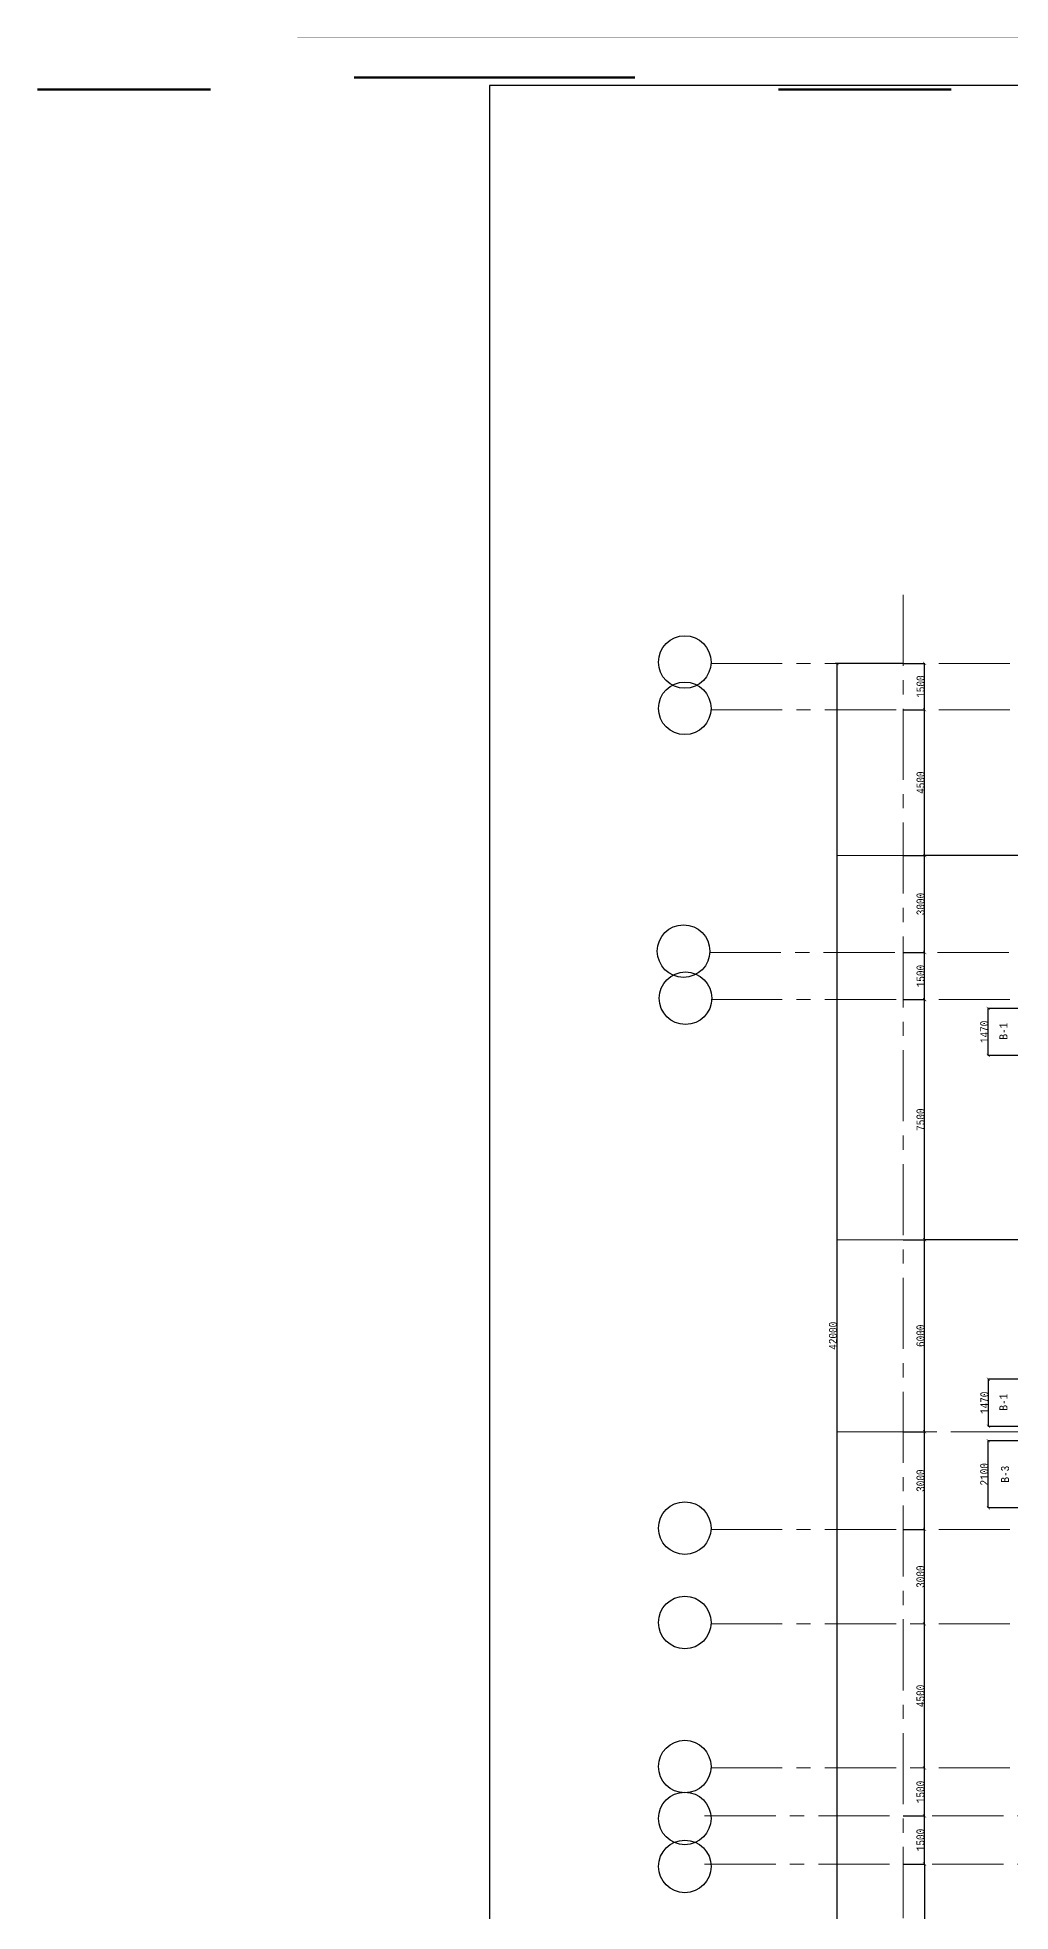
# Model space of a CAD drawing. Header units: millimetres. Extents: x -689206 to 4969298, y -1019800 to 703299.
# Drawn here: x 21409 to 51796, y -239160 to -180617 of the extents above; entities that cross this region are included whole.
import ezdxf

# ---------------------------------------------------------------- set-up
doc = ezdxf.new("R2010")
doc.units = ezdxf.units.MM
doc.linetypes.add('JIS_02_4.0', pattern=[5.5, 4, -1.5])
doc.linetypes.add('осеваяX2', pattern=[101.6, 63.5, -12.7, 12.7, -12.7])
doc.layers.add('внешняярамка', color=7, linetype='Continuous', lineweight=5, plot=False)
for name, color, linetype, lineweight in [('ОКНА', 250, 'Continuous', 20), ('РАЗМЕРЫ', 7, 'Continuous', 9), ('сваи', 7, 'JIS_02_4.0', 30), ('стены', 7, 'Continuous', 20), ('Штамп', 7, 'Continuous', 5)]:
    doc.layers.add(name, color=color, linetype=linetype, lineweight=lineweight)
doc.layers.add('сетка', color=104, linetype='Continuous')
doc.styles.add('Аннотативный', font='isocteur.ttf', dxfattribs={"width": 0.7, "height": 250})
doc.dimstyles.new('Аннотативный', dxfattribs={"dimscale": 0, "dimtxt": 250, "dimasz": 100, "dimexe": 1.25, "dimexo": 0.625, "dimtad": 1, "dimdec": 0, "dimtxsty": 'Аннотативный', "dimblk": 'ARCHTICK', "dimcen": 2.5, "dimadec": 0, "dimazin": 0, "dimtfac": 1, "dimtdec": 0, "dimtmove": 0, "dimatfit": 3, "dimfxl": 1, "dimarcsym": 0})

# ---------------------------------------------------------------- blocks, each defined once
blk = doc.blocks.new('_ArchTick')
at = {"color": 0, "linetype": 'ByBlock', "const_width": 0.15}
blk.add_lwpolyline([(-0.5, -0.5), (0.5, 0.5)], dxfattribs=at)
blk = doc.blocks.new('*D2290')
at = {"layer": 'Defpoints', "color": 0, "lineweight": 15, "transparency": 16777216}
for p in [(51103, -210947), (52403, -210947), (52403, -212417)]:
    blk.add_point(p, dxfattribs=at)
at = {"layer": 'ОКНА', "color": 0, "lineweight": -2, "transparency": 16777216}
for p, q in [((52403, -210947), (51102, -210947)), ((51103, -212417), (51103, -210947)), ((52403, -212417), (51102, -212417))]:
    blk.add_line(p, q, dxfattribs=at)
at = {"layer": 'ОКНА', "color": 0, "lineweight": -2, "transparency": 16777216, "xscale": 100, "yscale": 100, "zscale": 100}
for p, rotation in [((51103, -210947), 90), ((51103, -212417), 270)]:
    blk.add_blockref('_ArchTick', p, dxfattribs=dict(at, rotation=rotation))
at = {"layer": 'ОКНА', "color": 0, "lineweight": 5, "transparency": 16777216, "insert": (50978, -211682), "char_height": 250, "attachment_point": 5, "rotation": 90, "style": 'Аннотативный'}
blk.add_mtext('1470', dxfattribs=at)
blk = doc.blocks.new('*D2312')
at = {"layer": 'Defpoints', "color": 0, "linetype": 'ByBlock', "lineweight": 15, "transparency": 16777216}
for p in [(51103, -224452), (52403, -224452), (52403, -226552)]:
    blk.add_point(p, dxfattribs=at)
at = {"layer": 'РАЗМЕРЫ', "color": 0, "linetype": 'ByBlock', "lineweight": -2, "transparency": 16777216}
for p, q in [((52403, -224452), (51102, -224452)), ((51103, -226552), (51103, -224452)), ((52403, -226552), (51102, -226552))]:
    blk.add_line(p, q, dxfattribs=at)
at = {"layer": 'РАЗМЕРЫ', "color": 0, "linetype": 'ByBlock', "lineweight": -2, "transparency": 16777216, "xscale": 100, "yscale": 100, "zscale": 100}
for p, rotation in [((51103, -224452), 90), ((51103, -226552), 270)]:
    blk.add_blockref('_ArchTick', p, dxfattribs=dict(at, rotation=rotation))
at = {"layer": 'РАЗМЕРЫ', "color": 0, "linetype": 'ByBlock', "lineweight": 5, "transparency": 16777216, "insert": (50978, -225502), "char_height": 250, "attachment_point": 5, "rotation": 90, "style": 'Аннотативный'}
blk.add_mtext('2100', dxfattribs=at)
blk = doc.blocks.new('*D2313')
at = {"layer": 'Defpoints', "color": 0, "linetype": 'ByBlock', "lineweight": 15, "transparency": 16777216}
for p in [(51108, -222534), (52403, -222534), (52403, -224004)]:
    blk.add_point(p, dxfattribs=at)
at = {"layer": 'РАЗМЕРЫ', "color": 0, "linetype": 'ByBlock', "lineweight": -2, "transparency": 16777216}
for p, q in [((52403, -222534), (51107, -222534)), ((51108, -224004), (51108, -222534)), ((52403, -224004), (51107, -224004))]:
    blk.add_line(p, q, dxfattribs=at)
at = {"layer": 'РАЗМЕРЫ', "color": 0, "linetype": 'ByBlock', "lineweight": -2, "transparency": 16777216, "xscale": 100, "yscale": 100, "zscale": 100}
for p, rotation in [((51108, -222534), 90), ((51108, -224004), 270)]:
    blk.add_blockref('_ArchTick', p, dxfattribs=dict(at, rotation=rotation))
at = {"layer": 'РАЗМЕРЫ', "color": 0, "linetype": 'ByBlock', "lineweight": 5, "transparency": 16777216, "insert": (50982, -223269), "char_height": 250, "attachment_point": 5, "rotation": 90, "style": 'Аннотативный'}
blk.add_mtext('1470', dxfattribs=at)
blk = doc.blocks.new('*D2422')
at = {"layer": 'Defpoints', "color": 0, "linetype": 'ByBlock', "lineweight": 15, "ltscale": 35, "transparency": 16777216}
for p in [(48443, -236176), (49110, -236176), (48443, -237676)]:
    blk.add_point(p, dxfattribs=at)
at = {"layer": 'сваи', "color": 0, "linetype": 'ByBlock', "lineweight": -2, "ltscale": 35, "transparency": 16777216}
for p, q in [((48443, -236176), (49111, -236176)), ((49110, -237676), (49110, -236176)), ((48443, -237676), (49111, -237676))]:
    blk.add_line(p, q, dxfattribs=at)
at = {"layer": 'сваи', "color": 0, "linetype": 'ByBlock', "lineweight": -2, "ltscale": 35, "transparency": 16777216, "xscale": 100, "yscale": 100, "zscale": 100}
for p, rotation in [((49110, -236176), 90), ((49110, -237676), 270)]:
    blk.add_blockref('_ArchTick', p, dxfattribs=dict(at, rotation=rotation))
at = {"layer": 'сваи', "color": 0, "linetype": 'ByBlock', "lineweight": 5, "ltscale": 35, "transparency": 16777216, "insert": (48984, -236926), "char_height": 250, "attachment_point": 5, "rotation": 90, "style": 'Аннотативный'}
blk.add_mtext('1500', dxfattribs=at)
blk = doc.blocks.new('*D2423')
at = {"layer": 'Defpoints', "color": 0, "linetype": 'ByBlock', "lineweight": 15, "ltscale": 35, "transparency": 16777216}
for p in [(49110, -234676), (49110, -234676), (49110, -236176)]:
    blk.add_point(p, dxfattribs=at)
at = {"layer": 'сваи', "color": 0, "linetype": 'ByBlock', "lineweight": -2, "ltscale": 35, "transparency": 16777216}
for p, q in [((49110, -236176), (49110, -234676)), ((49111, -234676), (49111, -234676)), ((49111, -236176), (49111, -236176))]:
    blk.add_line(p, q, dxfattribs=at)
at = {"layer": 'сваи', "color": 0, "linetype": 'ByBlock', "lineweight": -2, "ltscale": 35, "transparency": 16777216, "xscale": 100, "yscale": 100, "zscale": 100}
for p, rotation in [((49110, -234676), 90), ((49110, -236176), 270)]:
    blk.add_blockref('_ArchTick', p, dxfattribs=dict(at, rotation=rotation))
at = {"layer": 'сваи', "color": 0, "linetype": 'ByBlock', "lineweight": 5, "ltscale": 35, "transparency": 16777216, "insert": (48984, -235426), "char_height": 250, "attachment_point": 5, "rotation": 90, "style": 'Аннотативный'}
blk.add_mtext('1500', dxfattribs=at)
blk = doc.blocks.new('*D2424')
at = {"layer": 'Defpoints', "color": 0, "linetype": 'ByBlock', "lineweight": 15, "ltscale": 35, "transparency": 16777216}
for p in [(49110, -230174), (49110, -230174), (49110, -234676)]:
    blk.add_point(p, dxfattribs=at)
at = {"layer": 'сваи', "color": 0, "linetype": 'ByBlock', "lineweight": -2, "ltscale": 35, "transparency": 16777216}
for p, q in [((49110, -234676), (49110, -230174)), ((49111, -230174), (49111, -230174)), ((49111, -234676), (49111, -234676))]:
    blk.add_line(p, q, dxfattribs=at)
at = {"layer": 'сваи', "color": 0, "linetype": 'ByBlock', "lineweight": -2, "ltscale": 35, "transparency": 16777216, "xscale": 100, "yscale": 100, "zscale": 100}
for p, rotation in [((49110, -230174), 90), ((49110, -234676), 270)]:
    blk.add_blockref('_ArchTick', p, dxfattribs=dict(at, rotation=rotation))
at = {"layer": 'сваи', "color": 0, "linetype": 'ByBlock', "lineweight": 5, "ltscale": 35, "transparency": 16777216, "insert": (48984, -232425), "char_height": 250, "attachment_point": 5, "rotation": 90, "style": 'Аннотативный'}
blk.add_mtext('4500', dxfattribs=at)
blk = doc.blocks.new('*D2425')
at = {"layer": 'Defpoints', "color": 0, "linetype": 'ByBlock', "lineweight": 15, "ltscale": 35, "transparency": 16777216}
for p in [(49110, -227226), (49110, -227226), (49110, -230174)]:
    blk.add_point(p, dxfattribs=at)
at = {"layer": 'сваи', "color": 0, "linetype": 'ByBlock', "lineweight": -2, "ltscale": 35, "transparency": 16777216}
for p, q in [((49110, -230174), (49110, -227226)), ((49111, -227226), (49111, -227226)), ((49111, -230174), (49111, -230174))]:
    blk.add_line(p, q, dxfattribs=at)
at = {"layer": 'сваи', "color": 0, "linetype": 'ByBlock', "lineweight": -2, "ltscale": 35, "transparency": 16777216, "xscale": 100, "yscale": 100, "zscale": 100}
for p, rotation in [((49110, -227226), 90), ((49110, -230174), 270)]:
    blk.add_blockref('_ArchTick', p, dxfattribs=dict(at, rotation=rotation))
at = {"layer": 'сваи', "color": 0, "linetype": 'ByBlock', "lineweight": 5, "ltscale": 35, "transparency": 16777216, "insert": (48984, -228700), "char_height": 250, "attachment_point": 5, "rotation": 90, "style": 'Аннотативный'}
blk.add_mtext('3000', dxfattribs=at)
blk = doc.blocks.new('*D2426')
at = {"layer": 'Defpoints', "color": 0, "linetype": 'ByBlock', "lineweight": 15, "ltscale": 35, "transparency": 16777216}
for p in [(48443, -224174), (49111, -224174), (48443, -227226)]:
    blk.add_point(p, dxfattribs=at)
at = {"layer": 'сваи', "color": 0, "linetype": 'ByBlock', "lineweight": -2, "ltscale": 35, "transparency": 16777216}
for p, q in [((48443, -224174), (49113, -224174)), ((49111, -227226), (49111, -224174)), ((48443, -227226), (49113, -227226))]:
    blk.add_line(p, q, dxfattribs=at)
at = {"layer": 'сваи', "color": 0, "linetype": 'ByBlock', "lineweight": -2, "ltscale": 35, "transparency": 16777216, "xscale": 100, "yscale": 100, "zscale": 100}
for p, rotation in [((49111, -224174), 90), ((49111, -227226), 270)]:
    blk.add_blockref('_ArchTick', p, dxfattribs=dict(at, rotation=rotation))
at = {"layer": 'сваи', "color": 0, "linetype": 'ByBlock', "lineweight": 5, "ltscale": 35, "transparency": 16777216, "insert": (48986, -225700), "char_height": 250, "attachment_point": 5, "rotation": 90, "style": 'Аннотативный'}
blk.add_mtext('3000', dxfattribs=at)
blk = doc.blocks.new('*D2427')
at = {"layer": 'Defpoints', "color": 0, "linetype": 'ByBlock', "lineweight": 15, "ltscale": 35, "transparency": 16777216}
for p in [(49111, -218174), (52025, -218174), (48443, -224174)]:
    blk.add_point(p, dxfattribs=at)
at = {"layer": 'сваи', "color": 0, "linetype": 'ByBlock', "lineweight": -2, "ltscale": 35, "transparency": 16777216}
for p, q in [((52025, -218174), (49110, -218174)), ((49111, -224174), (49111, -218174)), ((48443, -224174), (49113, -224174))]:
    blk.add_line(p, q, dxfattribs=at)
at = {"layer": 'сваи', "color": 0, "linetype": 'ByBlock', "lineweight": -2, "ltscale": 35, "transparency": 16777216, "xscale": 100, "yscale": 100, "zscale": 100}
for p, rotation in [((49111, -218174), 90), ((49111, -224174), 270)]:
    blk.add_blockref('_ArchTick', p, dxfattribs=dict(at, rotation=rotation))
at = {"layer": 'сваи', "color": 0, "linetype": 'ByBlock', "lineweight": 5, "ltscale": 35, "transparency": 16777216, "insert": (48986, -221174), "char_height": 250, "attachment_point": 5, "rotation": 90, "style": 'Аннотативный'}
blk.add_mtext('6000', dxfattribs=at)
blk = doc.blocks.new('*D2428')
at = {"layer": 'Defpoints', "color": 0, "linetype": 'ByBlock', "lineweight": 15, "ltscale": 35, "transparency": 16777216}
for p in [(48443, -210674), (49113, -210674), (48443, -218174)]:
    blk.add_point(p, dxfattribs=at)
at = {"layer": 'сваи', "color": 0, "linetype": 'ByBlock', "lineweight": -2, "ltscale": 35, "transparency": 16777216}
for p, q in [((48443, -210674), (49114, -210674)), ((49113, -218174), (49113, -210674)), ((48443, -218174), (49114, -218174))]:
    blk.add_line(p, q, dxfattribs=at)
at = {"layer": 'сваи', "color": 0, "linetype": 'ByBlock', "lineweight": -2, "ltscale": 35, "transparency": 16777216, "xscale": 100, "yscale": 100, "zscale": 100}
for p, rotation in [((49113, -210674), 90), ((49113, -218174), 270)]:
    blk.add_blockref('_ArchTick', p, dxfattribs=dict(at, rotation=rotation))
at = {"layer": 'сваи', "color": 0, "linetype": 'ByBlock', "lineweight": 5, "ltscale": 35, "transparency": 16777216, "insert": (48987, -214424), "char_height": 250, "attachment_point": 5, "rotation": 90, "style": 'Аннотативный'}
blk.add_mtext('7500', dxfattribs=at)
blk = doc.blocks.new('*D2429')
at = {"layer": 'Defpoints', "color": 0, "linetype": 'ByBlock', "lineweight": 15, "ltscale": 35, "transparency": 16777216}
for p in [(48443, -209202), (49114, -209202), (48443, -210674)]:
    blk.add_point(p, dxfattribs=at)
at = {"layer": 'сваи', "color": 0, "linetype": 'ByBlock', "lineweight": -2, "ltscale": 35, "transparency": 16777216}
for p, q in [((48443, -209202), (49115, -209202)), ((49114, -210674), (49114, -209202)), ((48443, -210674), (49115, -210674))]:
    blk.add_line(p, q, dxfattribs=at)
at = {"layer": 'сваи', "color": 0, "linetype": 'ByBlock', "lineweight": -2, "ltscale": 35, "transparency": 16777216, "xscale": 100, "yscale": 100, "zscale": 100}
for p, rotation in [((49114, -209202), 90), ((49114, -210674), 270)]:
    blk.add_blockref('_ArchTick', p, dxfattribs=dict(at, rotation=rotation))
at = {"layer": 'сваи', "color": 0, "linetype": 'ByBlock', "lineweight": 5, "ltscale": 35, "transparency": 16777216, "insert": (48988, -209938), "char_height": 250, "attachment_point": 5, "rotation": 90, "style": 'Аннотативный'}
blk.add_mtext('1500', dxfattribs=at)
blk = doc.blocks.new('*D2430')
at = {"layer": 'Defpoints', "color": 0, "linetype": 'ByBlock', "lineweight": 15, "ltscale": 35, "transparency": 16777216}
for p in [(49114, -206174), (52025, -206174), (48443, -209202)]:
    blk.add_point(p, dxfattribs=at)
at = {"layer": 'сваи', "color": 0, "linetype": 'ByBlock', "lineweight": -2, "ltscale": 35, "transparency": 16777216}
for p, q in [((52025, -206174), (49113, -206174)), ((49114, -209202), (49114, -206174)), ((48443, -209202), (49115, -209202))]:
    blk.add_line(p, q, dxfattribs=at)
at = {"layer": 'сваи', "color": 0, "linetype": 'ByBlock', "lineweight": -2, "ltscale": 35, "transparency": 16777216, "xscale": 100, "yscale": 100, "zscale": 100}
for p, rotation in [((49114, -206174), 90), ((49114, -209202), 270)]:
    blk.add_blockref('_ArchTick', p, dxfattribs=dict(at, rotation=rotation))
at = {"layer": 'сваи', "color": 0, "linetype": 'ByBlock', "lineweight": 5, "ltscale": 35, "transparency": 16777216, "insert": (48988, -207688), "char_height": 250, "attachment_point": 5, "rotation": 90, "style": 'Аннотативный'}
blk.add_mtext('3000', dxfattribs=at)
blk = doc.blocks.new('*D2431')
at = {"layer": 'Defpoints', "color": 0, "linetype": 'ByBlock', "lineweight": 15, "ltscale": 35, "transparency": 16777216}
for p in [(48443, -201618), (49114, -201618), (48443, -206174)]:
    blk.add_point(p, dxfattribs=at)
at = {"layer": 'сваи', "color": 0, "linetype": 'ByBlock', "lineweight": -2, "ltscale": 35, "transparency": 16777216}
for p, q in [((48443, -201618), (49115, -201618)), ((49114, -206174), (49114, -201618)), ((48443, -206174), (49115, -206174))]:
    blk.add_line(p, q, dxfattribs=at)
at = {"layer": 'сваи', "color": 0, "linetype": 'ByBlock', "lineweight": -2, "ltscale": 35, "transparency": 16777216, "xscale": 100, "yscale": 100, "zscale": 100}
for p, rotation in [((49114, -201618), 90), ((49114, -206174), 270)]:
    blk.add_blockref('_ArchTick', p, dxfattribs=dict(at, rotation=rotation))
at = {"layer": 'сваи', "color": 0, "linetype": 'ByBlock', "lineweight": 5, "ltscale": 35, "transparency": 16777216, "insert": (48988, -203896), "char_height": 250, "attachment_point": 5, "rotation": 90, "style": 'Аннотативный'}
blk.add_mtext('4500', dxfattribs=at)
blk = doc.blocks.new('*D2432')
at = {"layer": 'Defpoints', "color": 0, "linetype": 'ByBlock', "lineweight": 15, "ltscale": 35, "transparency": 16777216}
for p in [(48443, -200172), (49115, -200172), (48443, -201618)]:
    blk.add_point(p, dxfattribs=at)
at = {"layer": 'сваи', "color": 0, "linetype": 'ByBlock', "lineweight": -2, "ltscale": 35, "transparency": 16777216}
for p, q in [((48443, -200172), (49116, -200172)), ((49115, -201618), (49115, -200172)), ((48443, -201618), (49116, -201618))]:
    blk.add_line(p, q, dxfattribs=at)
at = {"layer": 'сваи', "color": 0, "linetype": 'ByBlock', "lineweight": -2, "ltscale": 35, "transparency": 16777216, "xscale": 100, "yscale": 100, "zscale": 100}
for p, rotation in [((49115, -200172), 90), ((49115, -201618), 270)]:
    blk.add_blockref('_ArchTick', p, dxfattribs=dict(at, rotation=rotation))
at = {"layer": 'сваи', "color": 0, "linetype": 'ByBlock', "lineweight": 5, "ltscale": 35, "transparency": 16777216, "insert": (48989, -200895), "char_height": 250, "attachment_point": 5, "rotation": 90, "style": 'Аннотативный'}
blk.add_mtext('1500', dxfattribs=at)
blk = doc.blocks.new('*D2433')
at = {"layer": 'Defpoints', "color": 0, "linetype": 'ByBlock', "lineweight": 15, "ltscale": 35, "transparency": 16777216}
for p in [(46380, -200172), (48443, -200172), (48443, -242176)]:
    blk.add_point(p, dxfattribs=at)
at = {"layer": 'сваи', "color": 0, "linetype": 'ByBlock', "lineweight": -2, "ltscale": 35, "transparency": 16777216}
for p, q in [((48442, -200172), (46379, -200172)), ((46380, -242176), (46380, -200172)), ((48442, -242176), (46379, -242176))]:
    blk.add_line(p, q, dxfattribs=at)
at = {"layer": 'сваи', "color": 0, "linetype": 'ByBlock', "lineweight": -2, "ltscale": 35, "transparency": 16777216, "xscale": 100, "yscale": 100, "zscale": 100}
for p, rotation in [((46380, -200172), 90), ((46380, -242176), 270)]:
    blk.add_blockref('_ArchTick', p, dxfattribs=dict(at, rotation=rotation))
at = {"layer": 'сваи', "color": 0, "linetype": 'ByBlock', "lineweight": 5, "ltscale": 35, "transparency": 16777216, "insert": (46254, -221174), "char_height": 250, "attachment_point": 5, "rotation": 90, "style": 'Аннотативный'}
blk.add_mtext('42000', dxfattribs=at)
blk = doc.blocks.new('*D2434')
at = {"layer": 'Defpoints', "color": 0, "linetype": 'ByBlock', "lineweight": 15, "ltscale": 35, "transparency": 16777216}
for p in [(48443, -237676), (48443, -242176), (49110, -242176)]:
    blk.add_point(p, dxfattribs=at)
at = {"layer": 'сваи', "color": 0, "linetype": 'ByBlock', "lineweight": -2, "ltscale": 35, "transparency": 16777216}
for p, q in [((48443, -237676), (49111, -237676)), ((49110, -237676), (49110, -242176)), ((48443, -242176), (49111, -242176))]:
    blk.add_line(p, q, dxfattribs=at)
at = {"layer": 'сваи', "color": 0, "linetype": 'ByBlock', "lineweight": -2, "ltscale": 35, "transparency": 16777216, "xscale": 100, "yscale": 100, "zscale": 100}
for p, rotation in [((49110, -237676), 90), ((49110, -242176), 270)]:
    blk.add_blockref('_ArchTick', p, dxfattribs=dict(at, rotation=rotation))
at = {"layer": 'сваи', "color": 0, "linetype": 'ByBlock', "lineweight": 5, "ltscale": 35, "transparency": 16777216, "insert": (48984, -239926), "char_height": 250, "attachment_point": 5, "rotation": 90, "style": 'Аннотативный'}
blk.add_mtext('4500', dxfattribs=at)
blk = doc.blocks.new('*D2436')
at = {"layer": 'Defpoints', "color": 0, "linetype": 'ByBlock', "lineweight": 15, "ltscale": 35, "transparency": 16777216}
for p in [(49106, -237676), (52443, -237676), (49106, -239818)]:
    blk.add_point(p, dxfattribs=at)
at = {"layer": 'сваи', "color": 0, "linetype": 'ByBlock', "lineweight": -2, "ltscale": 35, "transparency": 16777216}
for p, q in [((49106, -237677), (49106, -239819)), ((52443, -237677), (52443, -239819)), ((52443, -239818), (49106, -239818))]:
    blk.add_line(p, q, dxfattribs=at)
at = {"layer": 'сваи', "color": 0, "linetype": 'ByBlock', "lineweight": -2, "ltscale": 35, "transparency": 16777216, "xscale": 100, "yscale": 100, "zscale": 100, "rotation": 180}
blk.add_blockref('_ArchTick', (49106, -239818), dxfattribs=at)
at = {"layer": 'сваи', "color": 0, "linetype": 'ByBlock', "lineweight": -2, "ltscale": 35, "transparency": 16777216, "xscale": 100, "yscale": 100, "zscale": 100}
blk.add_blockref('_ArchTick', (52443, -239818), dxfattribs=at)
at = {"layer": 'сваи', "color": 0, "linetype": 'ByBlock', "lineweight": 5, "ltscale": 35, "transparency": 16777216, "insert": (50774, -239692), "char_height": 250, "attachment_point": 5, "style": 'Аннотативный'}
blk.add_mtext('3500', dxfattribs=at)

msp = doc.modelspace()

# ---------------------------------------------------------------- linework, layer by layer
at = {"color": 7, "lineweight": 53, "true_color": 0xffffff}
for p, q in [((39864.2, -181865.1), (31294.8, -181865.1)), ((31490.7, -181865.1), (40060.1, -181865.1)), ((26807.6, -182243.5), (21408.7, -182243.5)), ((44547.4, -182243.5), (49946.3, -182243.5))]:
    msp.add_line(p, q, dxfattribs=at)
at = {"layer": 'внешняярамка', "lineweight": 5, "ltscale": 50, "const_width": 3}
msp.add_lwpolyline([(29525.7, -269647.1), (155424.4, -269647.1), (155424.4, -180618.7), (29525.7, -180618.7), (29525.7, -269647.1)], dxfattribs=at)
at = {"layer": 'сетка'}
for centre in [(41623.2, -200128.3), (41623.2, -201574), (41585.3, -209157.8), (41645.9, -210630.4), (41623.2, -227182.4), (41623.2, -230130.4), (41623.2, -234632.4), (41623.2, -236251.4), (41625.5, -237751.4)]:
    msp.add_circle(centre, 820.6, dxfattribs=at)
at = {"layer": 'стены', "linetype": 'осеваяX2', "lineweight": 5, "ltscale": 35}
for p, q in [((48442.7, -198028.6), (48442.7, -242176.1)), ((42442.7, -200172.1), (65160.8, -200172.1)), ((42442.7, -201617.7), (108442.7, -201617.7)), ((46383.8, -206174.1), (108442.7, -206174.1)), ((42404.8, -209201.5), (108442.7, -209201.5)), ((42442.7, -210674.1), (108442.7, -210674.1)), ((46383.8, -218174.1), (108442.7, -218174.1)), ((46380, -224174.1), (108442.7, -224174.1)), ((42442.7, -227226.1), (108442.7, -227226.1)), ((42442.7, -230174.1), (108442.7, -230174.1)), ((42442.7, -234676.1), (108442.7, -234676.1)), ((42240.4, -236176.1), (108442.7, -236176.1)), ((42240.4, -237676.1), (108442.7, -237676.1))]:
    msp.add_line(p, q, dxfattribs=at)
at = {"layer": 'Штамп', "lineweight": 30}
msp.add_lwpolyline([(35520.9, -268148.3), (153925.6, -268148.3), (153925.6, -182117.5), (35520.9, -182117.5)], close=True, dxfattribs=at)

# ---------------------------------------------------------------- texts
at = {"layer": 'РАЗМЕРЫ', "lineweight": 20, "ltscale": 150, "char_height": 250, "width": 922.913, "attachment_point": 1, "rotation": 90, "style": 'Аннотативный'}
for s, insert in [('В-1', (51450, -211921.8)), ('В-1', (51450, -223511.8)), ('В-3', (51500, -225761.8))]:
    msp.add_mtext(s, dxfattribs=dict(at, insert=insert))

# ---------------------------------------------------------------- dimensions: what is measured, and where the dimension line sits
at = {"layer": 'ОКНА', "color": 0, "lineweight": 5}
dim = msp.add_aligned_dim(p1=(52403.4, -212417.3), p2=(52403.4, -210947.3), distance=1300, dimstyle='Аннотативный', dxfattribs=at)
dim.commit()
dim.dimension.update_dxf_attribs({"geometry": '*D2290', "text_midpoint": (50977.7, -211682.3)})
at = {"layer": 'РАЗМЕРЫ', "color": 18, "linetype": 'ByBlock', "lineweight": 5, "true_color": 0x000000}
for base, p1, p2, picture, middle in [((51107.9, -222534), (52403.4, -224004), (52403.4, -222534), '*D2313', (50982.3, -223269)), ((51103.4, -224451.5), (52403.4, -226551.5), (52403.4, -224451.5), '*D2312', (50977.7, -225501.5))]:
    dim = msp.add_linear_dim(base=base, p1=p1, p2=p2, angle=90, dimstyle='Аннотативный', dxfattribs=at)
    dim.commit()
    dim.dimension.update_dxf_attribs({"geometry": picture, "text_midpoint": middle})
at = {"layer": 'сваи', "linetype": 'ByBlock', "lineweight": 5, "ltscale": 35}
for base, p1, p2, text, picture, middle in [((46380, -200172.1), (48442.7, -242176.1), (48442.7, -200172.1), '42000', '*D2433', (46254.4, -221174.1)), ((49115, -200172.1), (48442.7, -201617.7), (48442.7, -200172.1), '1500', '*D2432', (48989.4, -200894.9)), ((49113.8, -201617.7), (48442.7, -206174.1), (48442.7, -201617.7), '4500', '*D2431', (48988.1, -203895.9)), ((49113.8, -206174.1), (48442.7, -209201.5), (52025.5, -206174.1), '3000', '*D2430', (48988.1, -207687.8)), ((49113.8, -209201.5), (48442.7, -210674.1), (48442.7, -209201.5), '1500', '*D2429', (48988.1, -209937.8)), ((49111.3, -224174.1), (48442.7, -227226.1), (48442.7, -224174.1), '3000', '*D2426', (48985.6, -225700.1)), ((49110, -227226.1), (49110, -230174.1), (49110, -227226.1), '3000', '*D2425', (48984.4, -228700.1)), ((49110, -230174.1), (49110, -234676.1), (49110, -230174.1), '4500', '*D2424', (48984.4, -232425.1))]:
    dim = msp.add_linear_dim(base=base, p1=p1, p2=p2, angle=90, text=text, dimstyle='Аннотативный', dxfattribs=at)
    dim.commit()
    dim.dimension.update_dxf_attribs({"geometry": picture, "text_midpoint": middle})
for base, p1, p2, picture, middle in [((49112.5, -210674.1), (48442.7, -218174.1), (48442.7, -210674.1), '*D2428', (48986.9, -214424.1)), ((49111.3, -218174.1), (48442.7, -224174.1), (52025.5, -218174.1), '*D2427', (48985.6, -221174.1)), ((49110, -234676.1), (49110, -236176.1), (49110, -234676.1), '*D2423', (48984.4, -235426.1)), ((49110, -236176.1), (48442.7, -237676.1), (48442.7, -236176.1), '*D2422', (48984.4, -236926.1)), ((49110, -242176.1), (48442.7, -237676.1), (48442.7, -242176.1), '*D2434', (48984.4, -239926.1))]:
    dim = msp.add_linear_dim(base=base, p1=p1, p2=p2, angle=90, dimstyle='Аннотативный', dxfattribs=at)
    dim.commit()
    dim.dimension.update_dxf_attribs({"geometry": picture, "text_midpoint": middle})
dim = msp.add_linear_dim(base=(49106.3, -239817.7), p1=(52442.7, -237676.1), p2=(49106.3, -237676.1), text='3500', dimstyle='Аннотативный', dxfattribs=at)
dim.commit()
dim.dimension.update_dxf_attribs({"geometry": '*D2436', "text_midpoint": (50774.5, -239692)})

doc.saveas('drawing.dxf')
